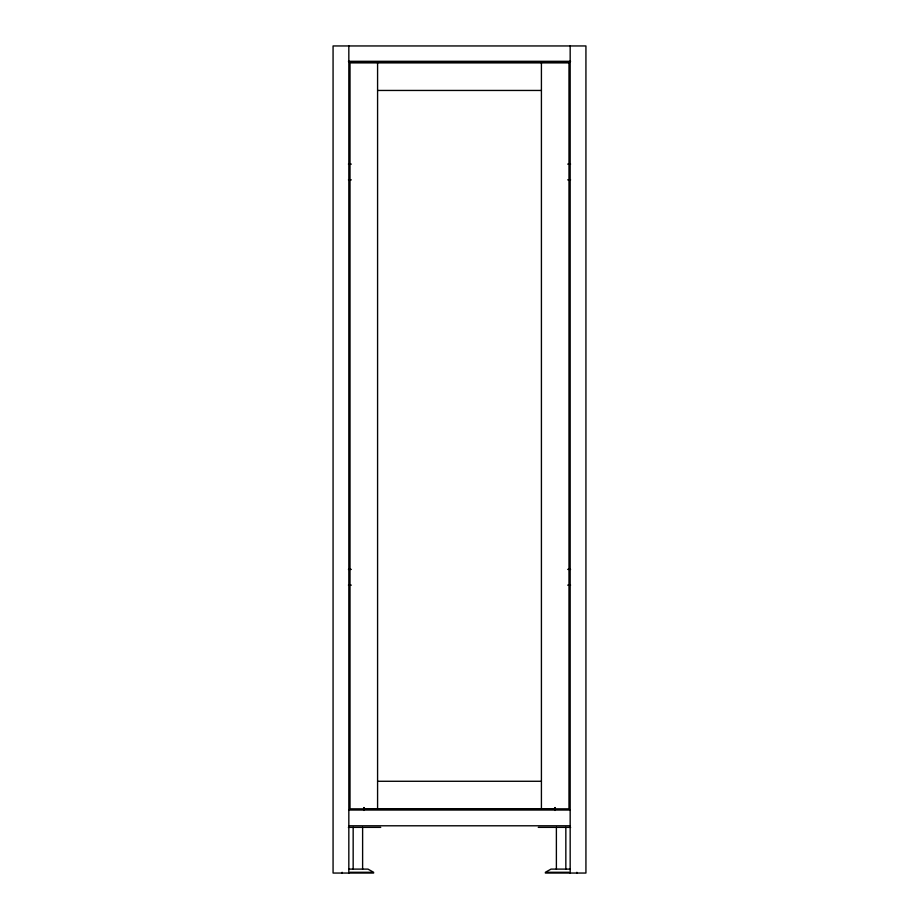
<?xml version="1.0" encoding="UTF-8"?>
<svg xmlns="http://www.w3.org/2000/svg" width="919" height="919" viewBox="0 0 919 919"><rect width="100%" height="100%" fill="white"/><g stroke="black" fill="none" stroke-linecap="round" stroke-linejoin="round"><path stroke-width="1.38" d="M348.427 61.309L570.573 61.309M348.829 61.699L570.171 61.699M377.583 90.453L541.417 90.453M348.427 164.11L351.299 164.11M567.701 164.11L570.573 164.11M348.427 179.86L351.299 179.86M567.701 179.86L570.573 179.86M348.427 569.389L351.299 569.389M567.701 569.389L570.573 569.389M348.427 585.139L351.299 585.139M567.701 585.139L570.573 585.139M377.583 781.276L541.417 781.276M365.371 809.248L553.629 809.248M348.829 810.03L570.171 810.03M348.829 825.79L570.171 825.79M348.381 827.364L380.73 827.364M538.27 827.364L570.619 827.364M349.151 869.11L367.968 869.11L373.642 872.292L350.013 872.292M569.849 869.11L551.032 869.11L545.358 872.292L568.987 872.292M373.642 873.05L333.069 873.05L333.069 45.95L585.931 45.95L585.931 873.05L545.358 873.05M576.868 872.292L576.868 873.05M570.171 45.95L570.171 873.05M565.84 827.364L565.84 869.11M556.386 827.364L556.386 869.11M555.202 807.56L555.202 810.432M554.812 807.56L554.812 810.432M541.417 62.883L541.417 808.846M377.583 62.883L377.583 808.846M364.188 807.56L364.188 810.432M363.798 807.56L363.798 810.432M362.614 827.364L362.614 869.11M353.16 827.364L353.16 869.11M348.829 45.95L348.829 873.05M342.132 872.292L342.132 873.05M568.987 62.883L350.013 62.883L350.013 808.846L568.987 808.846L568.987 62.883"/></g></svg>
